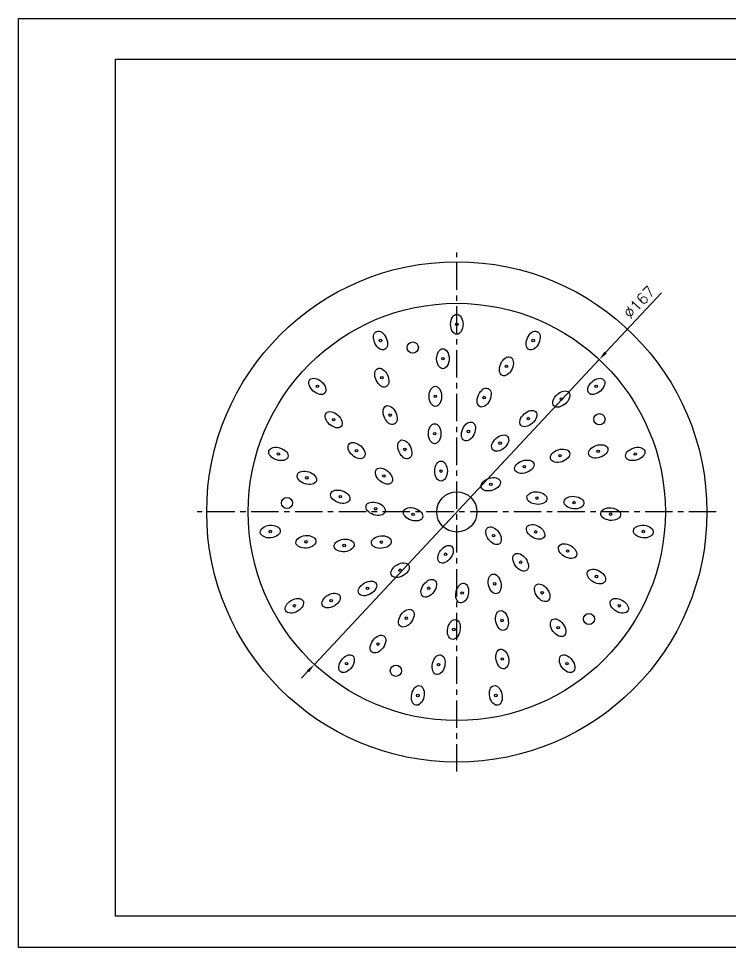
# Model space of a CAD drawing. Extents: x 5341 to 5761, y -702 to -405.
# Drawn here: x 5341 to 5568.4, y -702 to -405 of the extents above; entities that cross this region are included whole.
import ezdxf

# ---------------------------------------------------------------- set-up
doc = ezdxf.new("R2010")
doc.units = 0
doc.header["$LTSCALE"] = 7
doc.header["$MEASUREMENT"] = 0
doc.linetypes.add('CENTER', pattern=[2, 1.25, -0.25, 0.25, -0.25])
doc.layers.get('0').update_dxf_attribs({"color": 2, "linetype": 'CONTINUOUS'})
doc.layers.add('TXT', color=4, linetype='CONTINUOUS')
doc.layers.add('中心线', color=6, linetype='CENTER')
doc.layers.add('粗实线', color=7, linetype='CONTINUOUS', lineweight=30)
doc.styles.add('GHS', font='ROMANS', dxfattribs={"bigfont": 'GHS'})

# ---------------------------------------------------------------- blocks, each defined once
blk = doc.blocks.new('BORDER')
for p, q in [((1, 1), (0, 1)), ((1, 0), (1, 1)), ((0, 0), (1, 0))]:
    blk.add_line(p, q)

msp = doc.modelspace()

# ---------------------------------------------------------------- linework, layer by layer
at = {"color": 2}
for p, q in [((5546.64, -492.71), (5528.79, -511.81)), ((5435.63, -611.5), (5526.74, -514)), ((5433.58, -613.69), (5431.54, -615.88))]:
    msp.add_line(p, q, dxfattribs=at)
for points in [[(5528.42, -511.47), (5529.15, -512.15), (5526.74, -514)], [(5433.22, -613.35), (5433.95, -614.03), (5435.63, -611.5)]]:
    msp.add_solid(points, dxfattribs=at)
at = {"layer": 'TXT', "color": 4}
msp.add_lwpolyline([(5750, -692), (5372, -692), (5372, -418), (5750, -418)], close=True, dxfattribs=at)
at = {"layer": '中心线', "color": 2}
for p, q in [((5481.18, -645.75), (5481.18, -479.75)), ((5564.18, -562.75), (5398.18, -562.75))]:
    msp.add_line(p, q, dxfattribs=at)
at = {"layer": '粗实线'}
for centre, radius in [((5481.18, -562.75), 80), ((5481.18, -562.75), 66.72), ((5481.18, -502.75), 0.4), ((5456.78, -507.94), 0.4), ((5505.59, -507.94), 0.4), ((5467.1, -510.2), 1.8), ((5476.73, -513.75), 0.4), ((5497.05, -516.18), 0.4), ((5457.19, -519.8), 0.4), ((5436.6, -522.6), 0.4), ((5525.77, -522.6), 0.4), ((5474.29, -525.79), 0.4), ((5489.92, -526.18), 0.4), ((5514.62, -526.66), 0.4), ((5459.85, -531.79), 0.4), ((5526.81, -533.12), 1.8), ((5441.79, -533.27), 0.4), ((5504.04, -532.9), 0.4), ((5474.11, -537.73), 0.4), ((5484.9, -537.02), 0.4), ((5495.05, -540.75), 0.4), ((5449.1, -543.14), 0.4), ((5464.55, -542.77), 0.4), ((5526.41, -543.38), 0.4), ((5424.12, -544.21), 0.4), ((5514.21, -544.78), 0.4), ((5538.25, -544.21), 0.4), ((5476.15, -549.69), 0.4), ((5502.79, -548.29), 0.4), ((5433.21, -551.84), 0.4), ((5457.86, -551.27), 0.4), ((5492.05, -553.92), 0.4), ((5426.86, -559.9), 1.8), ((5443.9, -557.88), 0.4), ((5481.18, -562.75), 6.44), ((5506.81, -558.33), 0.4), ((5518.67, -559.76), 0.4), ((5455.2, -561.75), 0.4), ((5467.2, -563.51), 0.4), ((5530.38, -563.45), 0.4), ((5421.51, -569.02), 0.4), ((5492.94, -570.36), 0.4), ((5506.39, -569.14), 0.4), ((5540.86, -569.02), 0.4), ((5432.92, -572.3), 0.4), ((5445.14, -573.47), 0.4), ((5457.04, -572.4), 0.4), ((5477.58, -576.28), 0.4), ((5516.64, -575.26), 0.4), ((5501.61, -578.84), 0.4), ((5463.05, -581.39), 0.4), ((5525.84, -583.4), 0.4), ((5452.62, -587.2), 0.4), ((5472.2, -587.15), 0.4), ((5493.3, -585.75), 0.4), ((5440.98, -591.1), 0.4), ((5482.9, -588.69), 0.4), ((5508.49, -588.6), 0.4), ((5429.22, -592.75), 0.4), ((5533.15, -592.75), 0.4), ((5465.03, -596.71), 0.4), ((5523.46, -596.99), 1.8), ((5480.24, -600.34), 0.4), ((5495.61, -597.47), 0.4), ((5513.59, -599.78), 0.4), ((5455.98, -605.01), 0.4), ((5445.92, -611.29), 0.4), ((5461.69, -613.54), 1.8), ((5475.35, -611.6), 0.4), ((5495.73, -609.75), 0.4), ((5516.45, -611.29), 0.4), ((5468.71, -621.44), 0.4), ((5493.66, -621.44), 0.4)]:
    msp.add_circle(centre, radius, dxfattribs=at)
for centre, major_axis in [((5481.18, -502.75), (0, -3.2)), ((5456.78, -507.94), (1.3, -2.92)), ((5505.59, -507.94), (-1.3, -2.92)), ((5476.73, -513.75), (0, -3.2)), ((5497.05, -516.18), (-1.3, -2.92)), ((5457.19, -519.8), (1.3, -2.92)), ((5436.6, -522.6), (2.38, -2.14)), ((5525.77, -522.6), (-2.38, -2.14)), ((5474.29, -525.79), (0, -3.2)), ((5489.92, -526.18), (-1.3, -2.92)), ((5514.62, -526.66), (-2.38, -2.14)), ((5459.85, -531.79), (1.3, -2.92)), ((5441.79, -533.27), (2.38, -2.14)), ((5504.04, -532.9), (-2.38, -2.14)), ((5474.11, -537.73), (0, -3.2)), ((5484.9, -537.02), (-1.3, -2.92)), ((5449.1, -543.14), (2.38, -2.14)), ((5464.55, -542.77), (1.3, -2.92)), ((5495.05, -540.75), (-2.38, -2.14)), ((5424.12, -544.21), (3.04, -0.99)), ((5514.21, -544.78), (-3.04, -0.99)), ((5526.41, -543.38), (-3.04, -0.99)), ((5538.25, -544.21), (-3.04, -0.99)), ((5502.79, -548.29), (-3.04, -0.99)), ((5433.21, -551.84), (3.04, -0.99)), ((5457.86, -551.27), (2.38, -2.14)), ((5476.15, -549.69), (0, -3.2)), ((5492.05, -553.92), (-3.04, -0.99)), ((5443.9, -557.88), (3.04, -0.99)), ((5506.81, -558.33), (-3.18, 0.33)), ((5518.67, -559.76), (-3.18, 0.33)), ((5455.2, -561.75), (3.04, -0.99)), ((5467.2, -563.51), (3.04, -0.99)), ((5530.38, -563.45), (-3.18, 0.33)), ((5421.51, -569.02), (3.18, 0.33)), ((5492.94, -570.36), (-1.88, 2.59)), ((5506.39, -569.14), (-2.77, 1.6)), ((5540.86, -569.02), (-3.18, 0.33)), ((5432.92, -572.3), (3.18, 0.33)), ((5457.04, -572.4), (3.18, 0.33)), ((5445.14, -573.47), (3.18, 0.33)), ((5477.58, -576.28), (1.88, 2.59)), ((5516.64, -575.26), (-2.77, 1.6)), ((5501.61, -578.84), (-1.88, 2.59)), ((5463.05, -581.39), (2.77, 1.6)), ((5525.84, -583.4), (-2.77, 1.6)), ((5452.62, -587.2), (2.77, 1.6)), ((5472.2, -587.15), (1.88, 2.59)), ((5493.3, -585.75), (-0.67, 3.13)), ((5482.9, -588.69), (0.67, 3.13)), ((5508.49, -588.6), (-1.88, 2.59)), ((5429.22, -592.75), (2.77, 1.6)), ((5440.98, -591.1), (2.77, 1.6)), ((5533.15, -592.75), (-2.77, 1.6)), ((5465.03, -596.71), (1.88, 2.59)), ((5495.61, -597.47), (-0.67, 3.13)), ((5513.59, -599.78), (-1.88, 2.59)), ((5480.24, -600.34), (0.67, 3.13)), ((5455.98, -605.01), (1.88, 2.59)), ((5445.92, -611.29), (1.88, 2.59)), ((5475.35, -611.6), (0.67, 3.13)), ((5495.73, -609.75), (-0.67, 3.13)), ((5516.45, -611.29), (-1.88, 2.59)), ((5468.71, -621.44), (0.67, 3.13)), ((5493.66, -621.44), (-0.67, 3.13))]:
    msp.add_ellipse(centre, major_axis=major_axis, ratio=0.625, dxfattribs=at)

# ---------------------------------------------------------------- block references
at = {"xscale": -420, "yscale": 297, "zscale": 420}
msp.add_blockref('BORDER', (5761, -702), dxfattribs=at)

# ---------------------------------------------------------------- texts
at = {"color": 2, "insert": (5539.52, -495.67), "char_height": 3.5, "attachment_point": 5, "rotation": 46.9412, "style": 'GHS'}
msp.add_mtext('\\A1;%%C167', dxfattribs=at)

doc.saveas('drawing.dxf')
